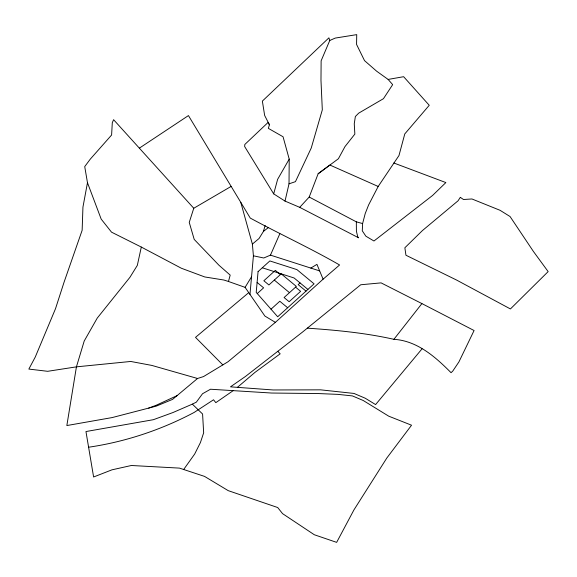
<?xml version="1.0" encoding="UTF-8"?>
<svg xmlns="http://www.w3.org/2000/svg" width="577" height="577" viewBox="0 0 577 577"><rect width="100%" height="100%" fill="white"/><g stroke="black" fill="none" stroke-linecap="round" stroke-linejoin="round"><path stroke-width="0.87" d="M289.019 183.832L289.214 159.115L283.055 136.756L268.334 128.354L269.416 124.798L264.648 115.436L262.362 101.098L328.912 37.837L329.755 40.498L321.129 60.816L320.978 80.297L322.312 109.861L311.248 148.015L295.446 181.654L289.019 183.832L285.016 201.084L299.715 207.338L358.634 237.811L357.754 236.808L356.413 231.283L356.326 221.835L309.207 197.038L299.715 207.338M329.755 40.498L335.23 38.082L356.73 34.634L356.572 44.443L364.52 60.621L376.637 71.195L388.126 79.424L403.633 76.705L429.245 105.288L404.78 133.929L398.981 155.538L378.187 186.465L368.595 204.979L365.205 213.591L362.608 223.566L362.291 230.829L365.883 236.195L373.954 241.006L432.606 195.437L445.862 182.57L393.824 162.995M249.978 294.429L253.418 255.813L252.38 244.085L240.775 202.347M275.388 322.363L264.901 316.066L245.088 287.346L228.47 281.482L230.187 275.099L218.928 265.211L194.211 239.419L189.242 222.383L193.764 208.261L113.597 119.691L112.299 122.67L111.606 135.011L90.308 159.108L84.725 166.594L87.473 182.707L82.944 207.114L82.143 230.295L64.076 282.153L55.493 308.738L35.247 357.069L28.85 369.078L47.66 371.307L76.431 366.849L130.748 361.462L151.838 365.421L197.543 378.483L203.537 376.572L228.023 361.75L275.388 322.363L323.098 279.174L339.593 264.98C310.404 248.168 279.795 234.082 250.267 218.084L188.441 115.58L139.353 148.145M87.473 182.707L101.177 219.094L111.52 232.156L141.307 247.064L137.326 265.377L129.926 277.321L97.246 318.093L84.206 341.029L76.431 366.849L66.845 425.552L112.147 417.575L156.23 406.136L172.581 399.385L197.543 378.483M285.016 201.084L273.693 193.872L277.631 179.332L289.214 159.115M252.38 244.085L259.051 238.489L263.437 231.42L265.132 225.513M309.207 197.038L318.151 173.742L338.396 158.754L344.967 146.608L354.848 134.095L354.264 123.781L355.36 116.518L358.706 113.142L383.453 98.689L392.67 84.639L388.126 79.424M253.418 255.813L263.776 257.998L270.469 255.128L279.838 233.721M251.55 276.758L245.088 287.346M183.666 469.498L194.68 454.034L200.421 442.552L203.659 432.815L202.585 414.012L192.343 404.131L172.941 412.548L153.352 419.703L85.959 431.546L93.604 476.991L111.967 469.829L131.368 465.495L179.469 468.113L204.532 476.393L228.225 490.645L277.703 507.529L282.557 513.638L314.306 534.742L336.651 542.366L353.953 509.873L386.835 458.008L411.545 425.213L388.71 416.168L363.236 400.51L352.446 395.923L338.035 394.379L318.201 393.55L271.594 393.038L210.504 389.23L202.534 393.738L196.339 402.155L192.343 404.131M393.896 339.312L421.91 303.589L474.078 330.527L458.946 361.866L452.757 371.09L451.055 372.699C435.455 356.903 417.157 340.769 393.896 339.312C365.392 332.9 336.398 330.167 307.339 328.154M422.061 348.804L375.598 404.585L365.234 398.224L353.961 393.435L320.617 389.843L273.217 389.965L230.475 386.842L245.391 376.514L302.485 332.1L360.726 284.764L381.072 282.874L421.91 303.589M257.27 293.57L263.617 287.829L257.104 282.427M271.017 309.193L279.802 301.244L287.649 307.75M300.047 282.918L298.165 284.62L306.012 291.133M237.414 387.355L255.034 372.338L280.177 353.831L277.789 351.306M248.737 292.633L195.509 337.365L222.83 364.895M263.437 231.42L268.117 227.778M318.151 173.742L329.9 165.044L378.187 186.465M233.187 390.643L215.827 402.652L213.54 399.782L194.132 412.447A268.081 215.502 -25.5 0 1 150.763 431.625A267.577 215.098 -25.5 0 1 90.163 446.995L88.591 447.197M310.823 268.081L316.939 264.367L323.098 279.174M193.764 208.261L231.161 186.4M177.024 395.663L156.223 405.242L148.671 408.098M356.326 221.835L362.608 223.566M228.47 281.482L223.854 280.018L204.77 276.953L181.402 268.262L141.307 247.064M270.469 255.128L319.665 270.916M262.297 267.778L294.097 277.984L307.902 289.423M280.393 274.565L275.337 270.375L263.855 280.761L268.911 284.959L281.194 273.844L296.369 286.423L284.086 297.537L289.142 301.735L300.624 291.342L295.568 287.151M274.306 280.076L289.481 292.654M273.693 193.872L244.641 146.515L244.814 144.481L268.175 122.367L269.416 124.798M258.07 271.608L256.217 292.373L277.688 316.766L314.076 283.834L296.931 269.618L269.863 260.934L258.07 271.608M460.323 197.356L458.023 200.832L422.393 230.605L404.866 247.764L405.941 255.236L456.522 280.025L510.421 308.947L548.15 271.601L533.429 251.478L510.068 216.541L500.057 210.302L471.943 198.971L463.482 199.505L460.323 197.356"/></g></svg>
